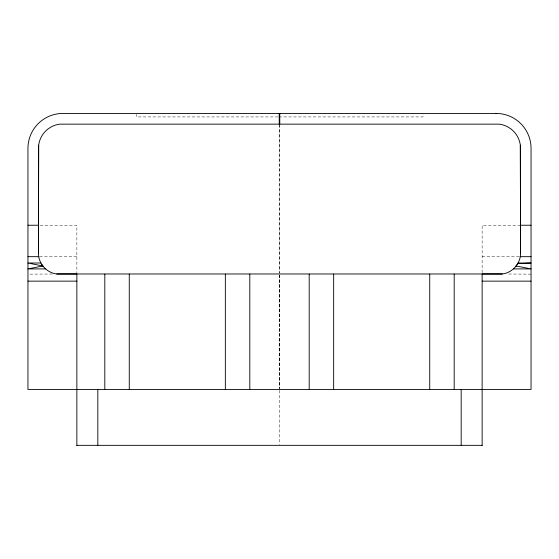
<?xml version="1.0" encoding="UTF-8"?>
<svg xmlns="http://www.w3.org/2000/svg" width="559" height="559" viewBox="0 0 559 559"><rect width="100%" height="100%" fill="white"/><g stroke="black" fill="none" stroke-linecap="round" stroke-linejoin="round"><path stroke-width="0.42" stroke-dasharray="2.79 2.1" d="M279.234 275.014L279.5 388.575L279.766 275.014M52.343 274.015L27.95 274.148M278.026 116.929L136.529 116.929L136.529 114.309M278.899 116.929L423.016 116.929L423.016 114.309M40.136 225.235L76.862 225.235L76.862 274.148M520.569 225.235L482.137 225.235L482.137 274.148M39.661 256.679L76.862 256.679M482.137 256.679L520.205 256.679M531.05 274.148L506.657 274.015M279.773 125.02L279.773 273.274M279.5 275.021L279.5 388.568M279.5 390.315L279.5 444.468M279.227 124.147L279.227 273.274"/><path stroke-width="0.84" d="M520.534 253.185L520.338 145.186A24.435 24.435 0 0 0 510.989 128.989L508.327 127.214A24.435 24.435 0 0 0 499.299 124.147L59.701 124.147A24.435 24.435 0 0 0 50.673 127.214L48.011 128.989A24.435 24.435 0 0 0 38.662 145.186L38.466 253.185C38.285 263.408 46.537 272.813 56.69 273.973L502.31 273.973C512.463 272.813 520.715 263.408 520.534 253.185L520.338 145.186M38.466 253.185L38.662 145.186M515.573 266.685L517.194 264.491M517.732 263.673L531.05 263.01L518.06 263.01M27.95 225.235L38.431 225.235M520.569 225.235L531.05 225.235M27.95 256.679L38.795 256.679M520.205 256.679L531.05 256.679M40.94 263.01L27.95 263.01L42.791 266L43.427 266.685M45.607 268.907L27.95 268.907L42.791 266L41.806 264.491M513.393 268.907L531.05 268.907L516.209 266M56.69 273.973L76.862 273.973L76.862 445.565M502.31 273.973L482.137 273.973L482.137 445.565M27.95 281.135L76.862 281.135M482.137 281.135L531.05 281.135M76.862 445.341L482.137 445.341M461.175 389.441L461.175 445.341M454.188 274.148L454.188 389.441M429.731 274.148L429.731 389.441M333.653 274.148L333.653 389.441M309.197 274.148L309.197 389.441M279.773 113.435L279.773 124.147M279.227 113.435L279.227 124.147M249.803 274.148L249.803 389.441M225.347 274.148L225.347 389.441M129.269 274.148L129.269 389.441M104.812 274.148L104.812 389.441M97.825 389.441L97.825 445.341M496.113 113.435L62.887 113.435A34.938 34.938 0 0 0 27.95 148.373L27.95 389.441L531.05 389.441L531.05 148.373A34.938 34.938 0 0 0 496.113 113.435"/></g></svg>
